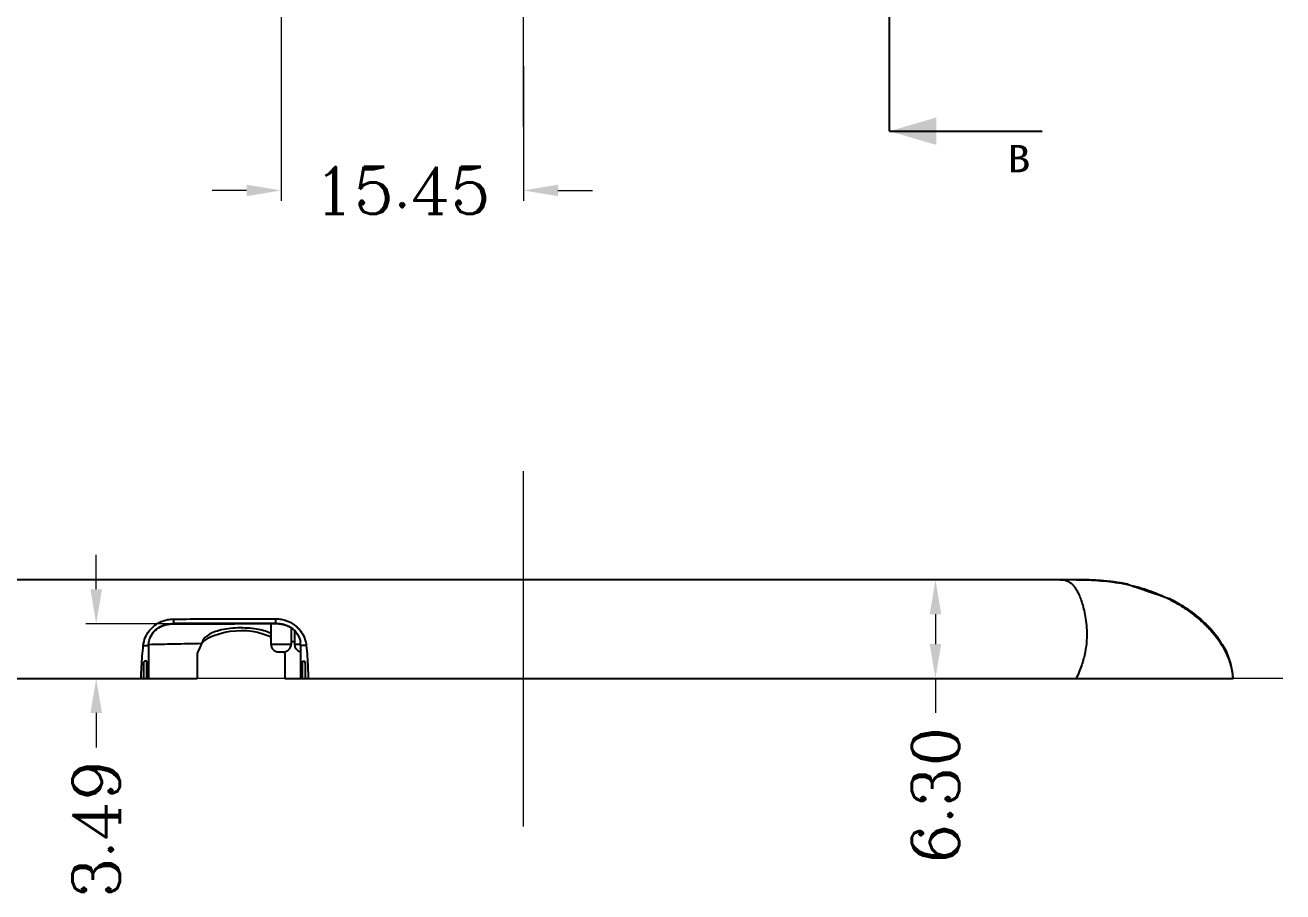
# Model space of a CAD drawing. Header units: millimetres. Extents: x -3610 to -2795, y 672 to 1276.
# Drawn here: x -3547.9 to -3467.7, y 1130.3 to 1185.7 of the extents above; entities that cross this region are included whole.
import ezdxf
from ezdxf.enums import TextEntityAlignment as Align

# ---------------------------------------------------------------- set-up
doc = ezdxf.new("R2010")
doc.units = ezdxf.units.MM
doc.header["$MEASUREMENT"] = 0
doc.linetypes.add('CENTER', pattern=[50.8, 31.75, -6.35, 6.35, -6.35])
doc.layers.add('DEFAULT_1', color=7, linetype='CENTER')
doc.layers.add('dim', color=7, linetype='Continuous')
doc.layers.add('moldbase', color=7, linetype='Continuous', lineweight=20)
doc.styles.add('ROMANC', font='romanc.shx', dxfattribs={"bigfont": 'gbcbig.shx'})
doc.styles.add('TEXTSTYLE_0', font='txt', dxfattribs={"width": 0.8})
doc.dimstyles.new('YanXiu', dxfattribs={"dimtxt": 3, "dimasz": 2.2, "dimexe": 0.66, "dimexo": 0.66, "dimgap": 0.66, "dimtad": 0, "dimzin": 1, "dimdsep": 46, "dimtxsty": 'ROMANC', "dimcen": 0, "dimclrd": 256, "dimclre": 3, "dimclrt": 3, "dimazin": 0, "dimtfac": 1, "dimtofl": 0, "dimtmove": 0, "dimatfit": 3, "dimfxl": 0, "dimlwd": 5, "dimlwe": 5, "dimarcsym": 0})

# ---------------------------------------------------------------- blocks, each defined once
blk = doc.blocks.new('*D78')
at = {"layer": 'Defpoints', "color": 0, "transparency": 16777216}
for p in [(-3493.794, 1150.267), (-3493.794, 1143.967), (-3489.821, 1143.967)]:
    blk.add_point(p, dxfattribs=at)
at = {"layer": 'dim', "color": 3, "lineweight": 5, "transparency": 16777216}
for p, q in [((-3493.134, 1150.267), (-3489.161, 1150.267)), ((-3493.134, 1143.967), (-3489.161, 1143.967))]:
    blk.add_line(p, q, dxfattribs=at)
at = {"layer": 'dim', "lineweight": 5, "transparency": 16777216}
for p, q in [((-3489.821, 1148.067), (-3489.821, 1146.167)), ((-3489.821, 1143.967), (-3489.821, 1141.767))]:
    blk.add_line(p, q, dxfattribs=at)
at = {"layer": 'dim', "transparency": 16777216}
for points in [[(-3490.187, 1148.067), (-3489.454, 1148.067), (-3489.821, 1150.267)], [(-3490.187, 1146.167), (-3489.454, 1146.167), (-3489.821, 1143.967)]]:
    blk.add_solid(points, dxfattribs=at)
at = {"layer": 'dim', "color": 3, "transparency": 16777216, "insert": (-3489.821, 1136.536), "char_height": 3, "attachment_point": 5, "rotation": 90, "style": 'ROMANC'}
blk.add_mtext('6.30', dxfattribs=at)
blk = doc.blocks.new('*D79')
at = {"layer": 'Defpoints', "color": 0, "transparency": 16777216}
for p in [(-3537.666, 1147.459), (-3543.336, 1143.967), (-3538.533, 1143.967)]:
    blk.add_point(p, dxfattribs=at)
at = {"layer": 'dim', "lineweight": 5, "transparency": 16777216}
for p, q in [((-3543.336, 1149.659), (-3543.336, 1151.859)), ((-3543.336, 1141.767), (-3543.336, 1139.567))]:
    blk.add_line(p, q, dxfattribs=at)
at = {"layer": 'dim', "color": 3, "lineweight": 5, "transparency": 16777216}
for p, q in [((-3538.326, 1147.459), (-3543.996, 1147.459)), ((-3539.193, 1143.967), (-3543.996, 1143.967))]:
    blk.add_line(p, q, dxfattribs=at)
at = {"layer": 'dim', "transparency": 16777216}
for points in [[(-3543.703, 1149.659), (-3542.97, 1149.659), (-3543.336, 1147.459)], [(-3543.703, 1141.767), (-3542.97, 1141.767), (-3543.336, 1143.967)]]:
    blk.add_solid(points, dxfattribs=at)
at = {"layer": 'dim', "color": 3, "transparency": 16777216, "insert": (-3543.336, 1134.336), "char_height": 3, "attachment_point": 5, "rotation": 90, "style": 'ROMANC'}
blk.add_mtext('3.49', dxfattribs=at)
blk = doc.blocks.new('*D82')
at = {"layer": 'Defpoints', "color": 0, "transparency": 16777216}
for p in [(-3531.548, 1195.82), (-3516.098, 1183.709), (-3516.098, 1175.113)]:
    blk.add_point(p, dxfattribs=at)
at = {"layer": 'dim', "color": 3, "lineweight": 5, "transparency": 16777216}
for p, q in [((-3531.548, 1195.16), (-3531.548, 1174.453)), ((-3516.098, 1183.049), (-3516.098, 1174.453))]:
    blk.add_line(p, q, dxfattribs=at)
at = {"layer": 'dim', "lineweight": 5, "transparency": 16777216}
for p, q in [((-3533.748, 1175.113), (-3535.948, 1175.113)), ((-3513.898, 1175.113), (-3511.698, 1175.113))]:
    blk.add_line(p, q, dxfattribs=at)
at = {"layer": 'dim', "transparency": 16777216}
for points in [[(-3533.748, 1175.48), (-3533.748, 1174.747), (-3531.548, 1175.113)], [(-3513.898, 1175.48), (-3513.898, 1174.747), (-3516.098, 1175.113)]]:
    blk.add_solid(points, dxfattribs=at)
at = {"layer": 'dim', "color": 3, "transparency": 16777216, "insert": (-3523.823, 1175.113), "char_height": 3, "attachment_point": 5, "style": 'ROMANC'}
blk.add_mtext('15.45', dxfattribs=at)

msp = doc.modelspace()

# ---------------------------------------------------------------- linework, layer by layer
at = {"color": 7, "linetype": 'Continuous'}
for p, q in [((-3492.758, 1178.893), (-3483.013, 1178.893)), ((-3480.848, 1150.267), (-3551.348, 1150.267)), ((-3538.398, 1147.761), (-3538.398, 1147.472)), ((-3531.898, 1147.776), (-3531.898, 1147.484)), ((-3538.398, 1147.472), (-3538.396, 1147.457)), ((-3532.198, 1147.469), (-3532.198, 1146.167)), ((-3531.898, 1147.484), (-3531.897, 1147.469)), ((-3530.898, 1147.184), (-3530.898, 1146.167)), ((-3530.698, 1147.015), (-3530.698, 1146.167)), ((-3540.335, 1146.067), (-3539.998, 1146.067)), ((-3539.998, 1146.067), (-3539.998, 1143.967)), ((-3539.996, 1146.146), (-3539.996, 1146.151)), ((-3532.198, 1146.167), (-3530.898, 1146.167)), ((-3530.698, 1146.167), (-3530.301, 1146.167)), ((-3530.316, 1146.31), (-3530.316, 1146.305)), ((-3529.937, 1146.067), (-3530.298, 1146.067)), ((-3530.298, 1146.067), (-3530.298, 1143.967)), ((-3536.898, 1145.567), (-3536.898, 1143.967)), ((-3531.698, 1145.667), (-3531.398, 1145.667)), ((-3531.298, 1145.567), (-3531.298, 1143.967)), ((-3471.242, 1145.617), (-3471.245, 1145.617)), ((-3540.307, 1143.967), (-3540.307, 1144.767)), ((-3540.113, 1145.067), (-3540.254, 1145.067)), ((-3540.113, 1143.967), (-3540.113, 1145.067)), ((-3530.183, 1145.067), (-3530.042, 1145.067)), ((-3530.183, 1143.967), (-3530.183, 1145.067)), ((-3529.989, 1143.967), (-3529.989, 1144.767)), ((-3561.348, 1143.967), (-3536.898, 1143.967)), ((-3531.298, 1143.967), (-3470.848, 1143.967))]:
    msp.add_line(p, q, dxfattribs=at)
for centre, radius, start, end in [((-3538.398, 1146.067), 1.6, 177.17012, 180), ((-3531.698, 1146.167), 0.5, 180.0002, 270), ((-3531.398, 1146.167), 0.5, 270, 359.9998), ((-3530.198, 1146.167), 0.5, 180.0002, 258.24097), ((-3531.898, 1146.067), 1.6, 0, 8.56364)]:
    msp.add_arc(centre, radius, start, end, dxfattribs=at)
for points in [[(-3481.848, 1150.267), (-3481.647, 1150.253), (-3481.461, 1150.208), (-3481.288, 1150.127), (-3481.128, 1150.007), (-3480.976, 1149.842), (-3480.833, 1149.627), (-3480.696, 1149.359), (-3480.563, 1149.031), (-3480.435, 1148.64), (-3480.319, 1148.182), (-3480.227, 1147.656), (-3480.176, 1147.059), (-3480.185, 1146.388), (-3480.282, 1145.643), (-3480.494, 1144.831), (-3480.653, 1144.404), (-3480.848, 1143.967)], [(-3480.848, 1150.267), (-3480.051, 1150.253), (-3479.274, 1150.208), (-3477.771, 1150.005), (-3477.04, 1149.839), (-3476.321, 1149.623), (-3475.61, 1149.352), (-3474.905, 1149.021), (-3474.207, 1148.626), (-3473.525, 1148.164), (-3472.874, 1147.635), (-3472.271, 1147.037), (-3471.307, 1145.626), (-3471.001, 1144.821), (-3470.904, 1144.399), (-3470.848, 1143.967)], [(-3480.23, 1150.259), (-3480.848, 1150.267)], [(-3478.018, 1150.061), (-3478.766, 1150.163), (-3479.49, 1150.226), (-3480.23, 1150.259), (-3480.848, 1150.267)], [(-3479.972, 1150.251), (-3480.23, 1150.259)], [(-3479.49, 1150.226), (-3479.972, 1150.251)], [(-3479.196, 1150.204), (-3479.49, 1150.226)], [(-3478.766, 1150.163), (-3479.196, 1150.204)], [(-3478.645, 1150.15), (-3478.766, 1150.163)], [(-3478.714, 1150.158), (-3477.599, 1149.985), (-3477.562, 1149.977)], [(-3478.452, 1150.125), (-3478.645, 1150.15)], [(-3478.018, 1150.061), (-3478.452, 1150.125)], [(-3477.562, 1149.977), (-3478.018, 1150.061)], [(-3477.562, 1149.977), (-3478.018, 1150.061)], [(-3477.562, 1149.977), (-3474.919, 1149.075)], [(-3474.654, 1148.938), (-3474.919, 1149.075)], [(-3474.654, 1148.938), (-3474.919, 1149.075)], [(-3474.919, 1149.075), (-3474.676, 1148.95), (-3473.711, 1148.365)], [(-3474.236, 1148.701), (-3474.654, 1148.938)], [(-3474.236, 1148.701), (-3474.654, 1148.938)], [(-3473.78, 1148.412), (-3474.236, 1148.701)], [(-3473.78, 1148.412), (-3474.236, 1148.701)], [(-3473.711, 1148.365), (-3473.78, 1148.412)], [(-3473.485, 1148.205), (-3473.78, 1148.412)], [(-3540.335, 1146.067), (-3540.205, 1146.577), (-3539.938, 1147.028), (-3539.588, 1147.367), (-3539.196, 1147.594), (-3538.79, 1147.722), (-3538.398, 1147.761)], [(-3538.398, 1147.761), (-3536.283, 1147.766), (-3534.115, 1147.771), (-3531.898, 1147.776)], [(-3531.898, 1147.776), (-3531.543, 1147.745), (-3531.195, 1147.652), (-3530.852, 1147.488), (-3530.525, 1147.242), (-3530.24, 1146.908), (-3530.035, 1146.5), (-3529.937, 1146.067)], [(-3473.485, 1148.205), (-3473.711, 1148.365)], [(-3473.711, 1148.365), (-3473.298, 1148.065), (-3473.103, 1147.912)], [(-3473.103, 1147.912), (-3473.485, 1148.205)], [(-3473.103, 1147.912), (-3473.485, 1148.205)], [(-3473.103, 1147.912), (-3472.661, 1147.528), (-3472.088, 1146.929), (-3471.242, 1145.617)], [(-3539.996, 1146.151), (-3539.938, 1146.465), (-3539.793, 1146.78), (-3539.577, 1147.045), (-3539.337, 1147.228), (-3539.102, 1147.345), (-3538.867, 1147.418), (-3538.63, 1147.459), (-3538.398, 1147.472)], [(-3539.996, 1146.151), (-3539.937, 1146.456), (-3539.796, 1146.761), (-3539.594, 1147.011), (-3539.362, 1147.194), (-3539.116, 1147.32), (-3538.852, 1147.404), (-3538.565, 1147.45), (-3538.396, 1147.457)], [(-3531.898, 1147.484), (-3534.129, 1147.481), (-3536.343, 1147.477), (-3538.398, 1147.472)], [(-3538.396, 1147.457), (-3536.208, 1147.462), (-3533.94, 1147.466), (-3531.897, 1147.469)], [(-3532.196, 1146.841), (-3532.253, 1146.868), (-3532.638, 1147.009), (-3533.112, 1147.115), (-3533.672, 1147.179), (-3534.309, 1147.189), (-3534.947, 1147.136), (-3535.496, 1147.029), (-3535.944, 1146.874), (-3536.282, 1146.678), (-3536.503, 1146.452), (-3536.607, 1146.213)], [(-3536.607, 1146.213), (-3536.513, 1146.305), (-3535.487, 1146.827), (-3532.709, 1146.827), (-3532.194, 1146.634)], [(-3531.898, 1147.484), (-3531.677, 1147.474), (-3531.452, 1147.438), (-3531.228, 1147.374), (-3531.003, 1147.272), (-3530.773, 1147.113), (-3530.557, 1146.88), (-3530.398, 1146.597), (-3530.316, 1146.31)], [(-3531.897, 1147.469), (-3531.698, 1147.46), (-3531.395, 1147.407), (-3531.116, 1147.31), (-3530.852, 1147.158), (-3530.607, 1146.931), (-3530.416, 1146.629), (-3530.317, 1146.31)], [(-3540.474, 1143.967), (-3540.443, 1144.696), (-3540.396, 1145.395), (-3540.335, 1146.067)], [(-3539.996, 1146.146), (-3538.374, 1146.18), (-3536.607, 1146.213)], [(-3536.607, 1146.213), (-3536.898, 1145.567)], [(-3530.699, 1146.3), (-3530.899, 1146.298)], [(-3529.937, 1146.067), (-3529.879, 1145.378), (-3529.841, 1144.681), (-3529.822, 1143.967)], [(-3531.298, 1145.567), (-3531.307, 1145.682)], [(-3470.848, 1143.967), (-3470.897, 1144.448), (-3470.993, 1144.903), (-3471.113, 1145.285), (-3471.21, 1145.534), (-3471.245, 1145.617)], [(-3540.307, 1144.767), (-3540.303, 1144.881), (-3540.291, 1144.978), (-3540.274, 1145.044), (-3540.254, 1145.067)], [(-3529.989, 1144.767), (-3529.993, 1144.881), (-3530.005, 1144.977), (-3530.022, 1145.044), (-3530.042, 1145.067)]]:
    msp.add_spline(points, degree=3, dxfattribs=at)
msp.add_solid([(-3492.758, 1178.893), (-3489.758, 1179.768), (-3489.758, 1178.018)], dxfattribs=at)
at = {"layer": 'DEFAULT_1', "color": 7, "linetype": 'CENTER'}
msp.add_line((-3492.758, 1178.893), (-3492.758, 1188.893), dxfattribs=at)
at = {"layer": 'moldbase', "color": 1, "linetype": 'CENTER', "ltscale": 1.2}
for p, q in [((-3516.098, 1179.194), (-3516.098, 1238.317)), ((-3516.098, 1134.531), (-3516.098, 1157.191)), ((-3467.672, 1143.967), (-3567.81, 1143.967))]:
    msp.add_line(p, q, dxfattribs=at)

# ---------------------------------------------------------------- texts
at = {"color": 7, "linetype": 'Continuous', "style": 'TEXTSTYLE_0', "width": 1.275}
msp.add_text('B', height=1.75, dxfattribs=at).set_placement((-3485.244, 1176.268), (-3483.756, 1176.268), align=Align.FIT)

# ---------------------------------------------------------------- dimensions: what is measured, and where the dimension line sits
at = {"layer": 'dim', "color": 3}
dim = msp.add_linear_dim(base=(-3516.098, 1175.113), p1=(-3531.548, 1195.82), p2=(-3516.098, 1183.709), dimstyle='YanXiu', dxfattribs=at)
dim.commit()
dim.dimension.update_dxf_attribs({"geometry": '*D82', "text_midpoint": (-3523.823, 1175.113)})
for base, p1, p2, picture, middle in [((-3543.336, 1143.967), (-3537.666, 1147.459), (-3538.533, 1143.967), '*D79', (-3543.336, 1134.336)), ((-3489.821, 1143.967), (-3493.794, 1150.267), (-3493.794, 1143.967), '*D78', (-3489.821, 1136.536))]:
    dim = msp.add_linear_dim(base=base, p1=p1, p2=p2, angle=90, dimstyle='YanXiu', dxfattribs=at)
    dim.commit()
    dim.dimension.update_dxf_attribs({"geometry": picture, "text_midpoint": middle})

doc.saveas('drawing.dxf')
